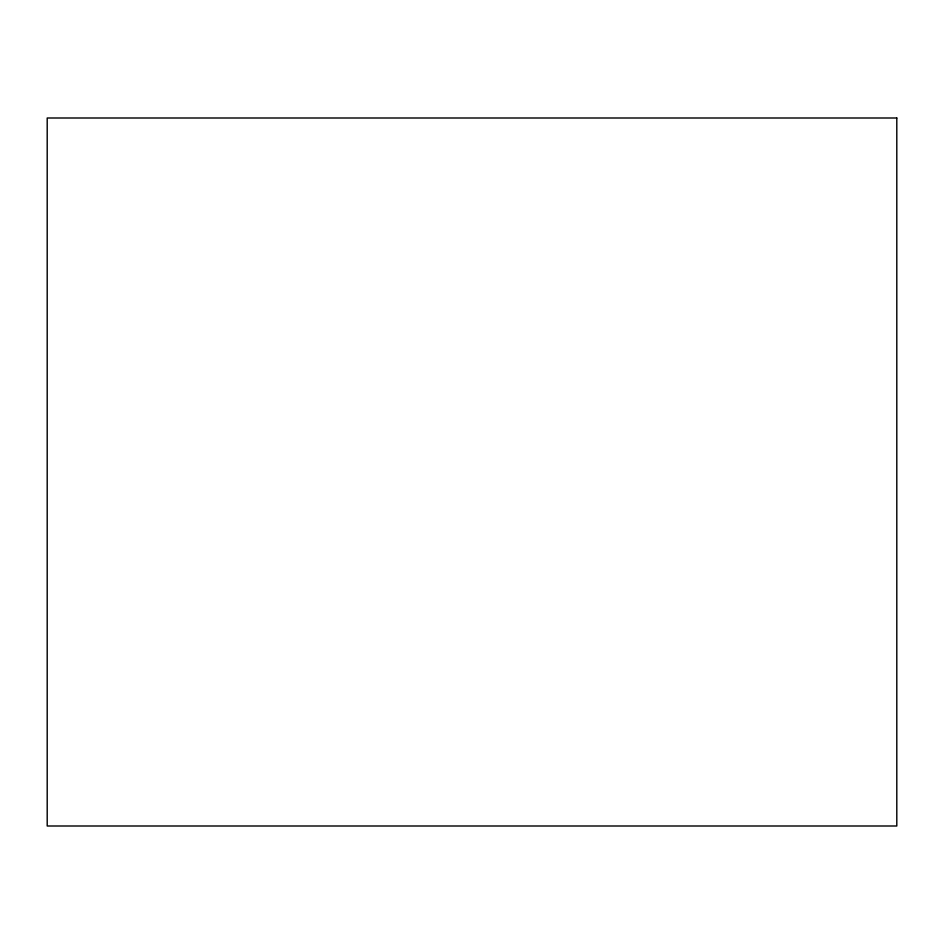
<?xml version="1.0" encoding="UTF-8"?>
<svg xmlns="http://www.w3.org/2000/svg" width="944" height="944" viewBox="0 0 944 944"><rect width="100%" height="100%" fill="white"/><g stroke="black" fill="none" stroke-linecap="round" stroke-linejoin="round"><path stroke-width="1.42" d="M896.8 118L47.2 118L47.2 826L896.8 826L896.8 118"/></g></svg>
